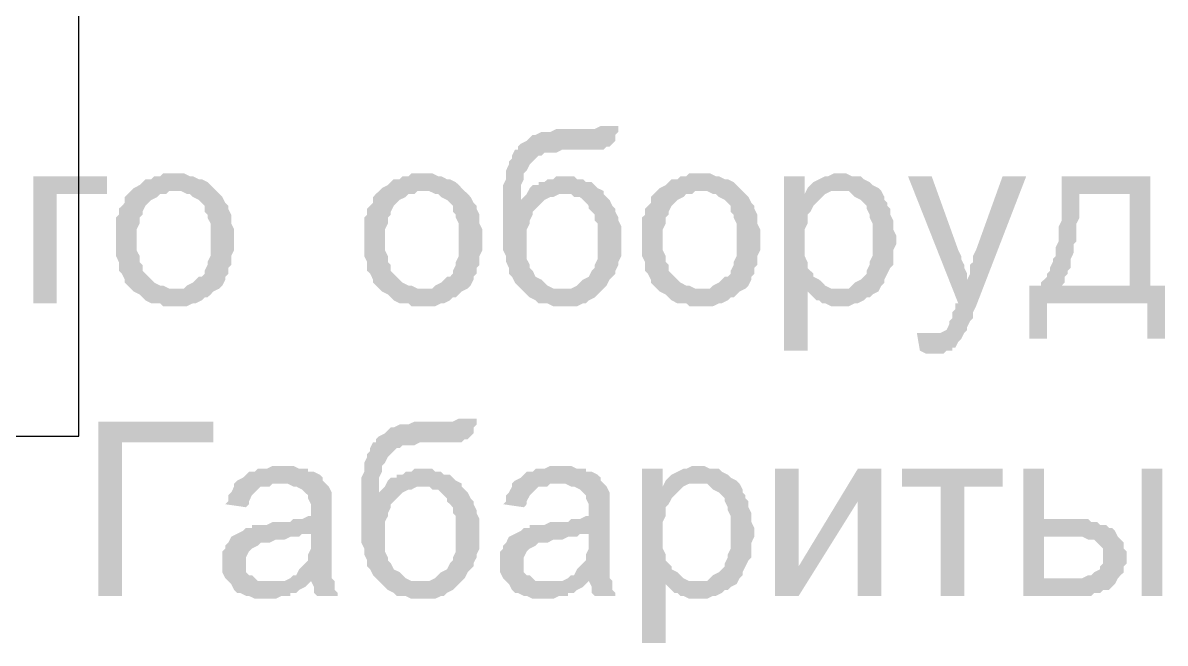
# Model space of a CAD drawing. Header units: millimetres. Extents: x -383313 to -161684, y -117025 to 99224.
# Drawn here: x -340972 to -339336, y -31587 to -30699 of the extents above; entities that cross this region are included whole.
import ezdxf

# ---------------------------------------------------------------- set-up
doc = ezdxf.new("R2010")
doc.units = ezdxf.units.MM
doc.header["$MEASUREMENT"] = 0
doc.layers.add('001__КОНСТРУКТИВ__Стены внутренние', color=7, linetype='Continuous', lineweight=30)
doc.layers.add('PDF_Solid Fills', color=7, linetype='Continuous')

# ---------------------------------------------------------------- blocks, each defined once
blk = doc.blocks.new('A$Cf5759c35')
at = {"layer": 'PDF_Solid Fills'}
for points in [[(18317.5, -12581.5), (18317.5, -12581.5), (18309, -12585.7), (18309, -12585.7), (18309, -12585.7), (18304.8, -12585.7), (18296.3, -12585.7), (18287.8, -12585.7), (18275.1, -12585.7), (18266.7, -12585.7), (18258.2, -12585.7), (18254, -12585.7), (18245.5, -12589.9), (18237, -12589.9), (18232.8, -12589.9), (18224.3, -12594.2), (18220.1, -12594.2), (18215.9, -12598.4), (18211.6, -12602.6), (18203.2, -12606.9), (18198.9, -12611.1), (18198.9, -12615.3), (18194.7, -12615.3), (18190.5, -12623.8), (18190.5, -12628), (18186.2, -12632.3), (18186.2, -12636.5), (18182, -12645), (18182, -12649.2), (18182, -12657.7), (18177.8, -12666.1), (18177.8, -12670.4), (18177.8, -12678.8), (18177.8, -12687.3), (18177.8, -12695.8), (18177.8, -12708.5), (18177.8, -12712.7), (18177.8, -12721.2), (18177.8, -12729.6), (18177.8, -12738.1), (18177.8, -12746.6), (18177.8, -12755), (18177.8, -12759.3), (18182, -12767.7), (18182, -12772), (18182, -12776.2), (18186.2, -12784.7), (18186.2, -12788.9), (18186.2, -12793.1), (18190.5, -12797.4), (18194.7, -12805.8), (18198.9, -12810.1), (18203.2, -12814.3), (18207.4, -12818.5), (18211.6, -12822.8), (18215.9, -12827), (18224.3, -12831.2), (18228.6, -12835.5), (18232.8, -12835.5), (18241.3, -12835.5), (18249.7, -12839.7), (18254, -12839.7), (18262.4, -12839.7), (18270.9, -12839.7), (18275.1, -12839.7), (18283.6, -12839.7), (18292.1, -12835.5), (18296.3, -12835.5), (18300.5, -12831.2), (18309, -12827), (18309, -12827), (18313.2, -12822.8), (18317.5, -12818.5), (18321.7, -12814.3), (18262.4, -12814.3), (18262.4, -12814.3), (18254, -12814.3), (18249.7, -12814.3), (18241.3, -12810.1), (18237, -12805.8), (18232.8, -12801.6), (18224.3, -12797.4), (18224.3, -12797.4), (18220.1, -12788.9), (18215.9, -12784.7), (18215.9, -12780.4), (18211.6, -12772), (18211.6, -12763.5), (18211.6, -12759.3), (18211.6, -12750.8), (18211.6, -12742.3), (18211.6, -12733.9), (18211.6, -12729.6), (18215.9, -12721.2), (18215.9, -12716.9), (18220.1, -12708.5), (18220.1, -12704.2), (18224.3, -12700), (18228.6, -12695.8), (18232.8, -12691.5), (18203.2, -12687.3), (18203.2, -12687.3), (18203.2, -12678.8), (18203.2, -12674.6), (18203.2, -12666.1), (18207.4, -12657.7), (18207.4, -12653.4), (18207.4, -12649.2), (18211.6, -12645), (18215.9, -12636.5), (18220.1, -12632.3), (18224.3, -12628), (18228.6, -12623.8), (18232.8, -12623.8), (18237, -12619.6), (18241.3, -12619.6), (18249.7, -12619.6), (18254, -12619.6), (18262.4, -12615.3), (18270.9, -12615.3), (18279.4, -12615.3), (18287.8, -12615.3), (18296.3, -12615.3), (18304.8, -12615.3), (18309, -12615.3), (18317.5, -12615.3), (18321.7, -12615.3), (18325.9, -12611.1), (18330.2, -12611.1), (18334.4, -12606.9), (18338.6, -12602.6), (18338.6, -12594.2), (18342.9, -12589.9), (18342.9, -12581.5)], [(17610.5, -12653.4), (17504.7, -12653.4), (17504.7, -12835.5), (17538.5, -12835.5), (17538.5, -12678.8), (17610.5, -12678.8)], [(17707.9, -12649.2), (17707.9, -12649.2), (17690.9, -12649.2), (17686.7, -12653.4), (17678.2, -12653.4), (17674, -12657.7), (17665.5, -12657.7), (17661.3, -12661.9), (17657.1, -12666.1), (17648.6, -12670.4), (17648.6, -12670.4), (17644.4, -12674.6), (17707.9, -12674.6), (17707.9, -12674.6), (17716.3, -12674.6), (17724.8, -12678.8), (17729, -12678.8), (17733.3, -12683.1), (17741.7, -12687.3), (17746, -12691.5), (17750.2, -12695.8), (17750.2, -12704.2), (17754.4, -12708.5), (17754.4, -12712.7), (17758.7, -12721.2), (17758.7, -12729.6), (17758.7, -12733.9), (17758.7, -12742.3), (17758.7, -12746.6), (17758.7, -12755), (17758.7, -12763.5), (17758.7, -12767.7), (17754.4, -12776.2), (17754.4, -12780.4), (17750.2, -12788.9), (17750.2, -12793.1), (17746, -12797.4), (17741.7, -12797.4), (17737.5, -12801.6), (17733.3, -12805.8), (17724.8, -12810.1), (17720.6, -12814.3), (17712.1, -12814.3), (17707.9, -12814.3), (17644.4, -12814.3), (17648.6, -12818.5), (17657.1, -12822.8), (17661.3, -12827), (17665.5, -12831.2), (17674, -12835.5), (17678.2, -12835.5), (17686.7, -12835.5), (17690.9, -12839.7), (17699.4, -12839.7), (17707.9, -12839.7), (17712.1, -12839.7), (17716.3, -12839.7), (17724.8, -12839.7), (17733.3, -12835.5), (17737.5, -12835.5), (17746, -12831.2), (17750.2, -12827), (17754.4, -12827), (17758.7, -12822.8), (17762.9, -12818.5), (17771.4, -12814.3), (17775.6, -12810.1), (17779.8, -12801.6), (17779.8, -12797.4), (17779.8, -12797.4), (17784.1, -12793.1), (17784.1, -12784.7), (17788.3, -12780.4), (17788.3, -12772), (17788.3, -12767.7), (17792.5, -12759.3), (17792.5, -12750.8), (17792.5, -12742.3), (17792.5, -12738.1), (17792.5, -12729.6), (17788.3, -12721.2), (17788.3, -12712.7), (17788.3, -12708.5), (17784.1, -12700), (17784.1, -12695.8), (17779.8, -12691.5), (17775.6, -12683.1), (17771.4, -12678.8), (17767.1, -12674.6), (17762.9, -12670.4), (17758.7, -12666.1), (17754.4, -12661.9), (17746, -12657.7), (17741.7, -12657.7), (17733.3, -12653.4), (17729, -12653.4), (17720.6, -12649.2), (17716.3, -12649.2)], [(18063.5, -12649.2), (18063.5, -12649.2), (18046.5, -12649.2), (18042.3, -12653.4), (18033.8, -12653.4), (18029.6, -12657.7), (18021.1, -12657.7), (18016.9, -12661.9), (18012.7, -12666.1), (18004.2, -12670.4), (18004.2, -12670.4), (18000, -12674.6), (18063.5, -12674.6), (18063.5, -12674.6), (18071.9, -12674.6), (18080.4, -12678.8), (18084.6, -12678.8), (18088.9, -12683.1), (18097.3, -12687.3), (18101.6, -12691.5), (18105.8, -12695.8), (18105.8, -12704.2), (18110, -12708.5), (18110, -12712.7), (18114.3, -12721.2), (18114.3, -12729.6), (18114.3, -12733.9), (18114.3, -12742.3), (18114.3, -12746.6), (18114.3, -12755), (18114.3, -12763.5), (18114.3, -12767.7), (18110, -12776.2), (18110, -12780.4), (18105.8, -12788.9), (18105.8, -12793.1), (18101.6, -12797.4), (18097.3, -12797.4), (18093.1, -12801.6), (18088.9, -12805.8), (18080.4, -12810.1), (18076.2, -12814.3), (18067.7, -12814.3), (18063.5, -12814.3), (18000, -12814.3), (18004.2, -12818.5), (18012.7, -12822.8), (18016.9, -12827), (18021.1, -12831.2), (18029.6, -12835.5), (18033.8, -12835.5), (18042.3, -12835.5), (18046.5, -12839.7), (18055, -12839.7), (18063.5, -12839.7), (18067.7, -12839.7), (18071.9, -12839.7), (18080.4, -12839.7), (18088.9, -12835.5), (18093.1, -12835.5), (18101.6, -12831.2), (18105.8, -12827), (18110, -12827), (18114.3, -12822.8), (18118.5, -12818.5), (18127, -12814.3), (18131.2, -12810.1), (18135.4, -12801.6), (18135.4, -12797.4), (18135.4, -12797.4), (18139.7, -12793.1), (18139.7, -12784.7), (18143.9, -12780.4), (18143.9, -12772), (18143.9, -12767.7), (18148.1, -12759.3), (18148.1, -12750.8), (18148.1, -12742.3), (18148.1, -12738.1), (18148.1, -12729.6), (18143.9, -12721.2), (18143.9, -12712.7), (18143.9, -12708.5), (18139.7, -12700), (18139.7, -12695.8), (18135.4, -12691.5), (18131.2, -12683.1), (18127, -12678.8), (18122.7, -12674.6), (18118.5, -12670.4), (18114.3, -12666.1), (18110, -12661.9), (18101.6, -12657.7), (18097.3, -12657.7), (18088.9, -12653.4), (18084.6, -12653.4), (18076.2, -12649.2), (18071.9, -12649.2)], [(18266.7, -12653.4), (18254, -12653.4), (18249.7, -12657.7), (18241.3, -12657.7), (18237, -12661.9), (18228.6, -12661.9), (18228.6, -12666.1), (18220.1, -12666.1), (18215.9, -12670.4), (18211.6, -12678.8), (18207.4, -12683.1), (18203.2, -12687.3), (18232.8, -12691.5), (18237, -12687.3), (18245.5, -12683.1), (18249.7, -12683.1), (18258.2, -12678.8), (18262.4, -12678.8), (18321.7, -12678.8), (18321.7, -12674.6), (18313.2, -12670.4), (18309, -12666.1), (18304.8, -12661.9), (18296.3, -12661.9), (18292.1, -12657.7), (18283.6, -12657.7), (18279.4, -12653.4), (18270.9, -12653.4)], [(18461.4, -12649.2), (18461.4, -12649.2), (18444.5, -12649.2), (18440.2, -12653.4), (18431.8, -12653.4), (18427.5, -12657.7), (18419.1, -12657.7), (18414.8, -12661.9), (18410.6, -12666.1), (18402.1, -12670.4), (18402.1, -12670.4), (18397.9, -12674.6), (18461.4, -12674.6), (18461.4, -12674.6), (18469.9, -12674.6), (18478.3, -12678.8), (18482.6, -12678.8), (18486.8, -12683.1), (18495.3, -12687.3), (18499.5, -12691.5), (18503.7, -12695.8), (18503.7, -12704.2), (18508, -12708.5), (18508, -12712.7), (18512.2, -12721.2), (18512.2, -12729.6), (18512.2, -12733.9), (18512.2, -12742.3), (18512.2, -12746.6), (18512.2, -12755), (18512.2, -12763.5), (18512.2, -12767.7), (18508, -12776.2), (18508, -12780.4), (18503.7, -12788.9), (18503.7, -12793.1), (18499.5, -12797.4), (18495.3, -12797.4), (18491, -12801.6), (18486.8, -12805.8), (18478.3, -12810.1), (18474.1, -12814.3), (18465.6, -12814.3), (18461.4, -12814.3), (18397.9, -12814.3), (18402.1, -12818.5), (18410.6, -12822.8), (18414.8, -12827), (18419.1, -12831.2), (18427.5, -12835.5), (18431.8, -12835.5), (18440.2, -12835.5), (18444.5, -12839.7), (18452.9, -12839.7), (18461.4, -12839.7), (18465.6, -12839.7), (18469.9, -12839.7), (18478.3, -12839.7), (18486.8, -12835.5), (18491, -12835.5), (18499.5, -12831.2), (18503.7, -12827), (18508, -12827), (18512.2, -12822.8), (18516.4, -12818.5), (18524.9, -12814.3), (18529.1, -12810.1), (18533.4, -12801.6), (18533.4, -12797.4), (18533.4, -12797.4), (18537.6, -12793.1), (18537.6, -12784.7), (18541.8, -12780.4), (18541.8, -12772), (18541.8, -12767.7), (18546.1, -12759.3), (18546.1, -12750.8), (18546.1, -12742.3), (18546.1, -12738.1), (18546.1, -12729.6), (18541.8, -12721.2), (18541.8, -12712.7), (18541.8, -12708.5), (18537.6, -12700), (18537.6, -12695.8), (18533.4, -12691.5), (18529.1, -12683.1), (18524.9, -12678.8), (18520.7, -12674.6), (18516.4, -12670.4), (18512.2, -12666.1), (18508, -12661.9), (18499.5, -12657.7), (18495.3, -12657.7), (18486.8, -12653.4), (18482.6, -12653.4), (18474.1, -12649.2), (18469.9, -12649.2)], [(18609.6, -12653.4), (18579.9, -12653.4), (18579.9, -12903.2), (18613.8, -12903.2), (18613.8, -12818.5), (18656.1, -12814.3), (18651.9, -12814.3), (18647.7, -12814.3), (18639.2, -12810.1), (18635, -12805.8), (18630.7, -12801.6), (18622.3, -12797.4), (18622.3, -12793.1), (18618, -12788.9), (18613.8, -12784.7), (18613.8, -12776.2), (18609.6, -12767.7), (18609.6, -12763.5), (18609.6, -12755), (18609.6, -12746.6), (18609.6, -12742.3), (18609.6, -12733.9), (18609.6, -12729.6), (18613.8, -12721.2), (18613.8, -12712.7), (18613.8, -12708.5), (18618, -12704.2), (18622.3, -12695.8), (18626.5, -12691.5), (18630.7, -12687.3), (18635, -12683.1), (18639.2, -12678.8), (18609.6, -12678.8)], [(18660.4, -12649.2), (18660.4, -12649.2), (18651.9, -12649.2), (18643.4, -12653.4), (18639.2, -12653.4), (18630.7, -12657.7), (18630.7, -12657.7), (18622.3, -12661.9), (18618, -12666.1), (18613.8, -12670.4), (18660.4, -12674.6), (18664.6, -12674.6), (18673.1, -12674.6), (18677.3, -12678.8), (18681.5, -12683.1), (18690, -12687.3), (18694.2, -12691.5), (18698.5, -12695.8), (18698.5, -12700), (18702.7, -12708.5), (18702.7, -12712.7), (18706.9, -12721.2), (18706.9, -12725.4), (18706.9, -12733.9), (18706.9, -12742.3), (18706.9, -12746.6), (18706.9, -12755), (18706.9, -12763.5), (18706.9, -12767.7), (18702.7, -12776.2), (18702.7, -12780.4), (18698.5, -12788.9), (18698.5, -12793.1), (18694.2, -12797.4), (18690, -12801.6), (18681.5, -12805.8), (18677.3, -12810.1), (18673.1, -12814.3), (18664.6, -12814.3), (18656.1, -12814.3), (18613.8, -12818.5), (18613.8, -12818.5), (18622.3, -12827), (18626.5, -12831.2), (18630.7, -12831.2), (18635, -12835.5), (18639.2, -12835.5), (18647.7, -12839.7), (18651.9, -12839.7), (18660.4, -12839.7), (18660.4, -12839.7), (18668.8, -12839.7), (18673.1, -12839.7), (18681.5, -12835.5), (18685.8, -12835.5), (18694.2, -12831.2), (18698.5, -12827), (18702.7, -12827), (18706.9, -12822.8), (18715.4, -12818.5), (18719.6, -12810.1), (18723.9, -12805.8), (18723.9, -12801.6), (18728.1, -12793.1), (18728.1, -12793.1), (18732.3, -12784.7), (18736.6, -12780.4), (18736.6, -12772), (18736.6, -12763.5), (18736.6, -12759.3), (18740.8, -12750.8), (18740.8, -12742.3), (18740.8, -12742.3), (18740.8, -12738.1), (18736.6, -12729.6), (18736.6, -12721.2), (18736.6, -12716.9), (18732.3, -12708.5), (18732.3, -12700), (18728.1, -12695.8), (18728.1, -12691.5), (18723.9, -12687.3), (18723.9, -12683.1), (18719.6, -12674.6), (18715.4, -12670.4), (18706.9, -12666.1), (18702.7, -12661.9), (18702.7, -12661.9), (18694.2, -12657.7), (18690, -12653.4), (18681.5, -12653.4), (18677.3, -12653.4), (18668.8, -12649.2)], [(18791.6, -12653.4), (18757.7, -12653.4), (18829.7, -12835.5), (18842.4, -12801.6), (18842.4, -12797.4), (18842.4, -12793.1), (18838.2, -12784.7), (18838.2, -12780.4), (18833.9, -12772), (18833.9, -12767.7), (18829.7, -12759.3)], [(18927.1, -12653.4), (18893.2, -12653.4), (18855.1, -12759.3), (18855.1, -12759.3), (18850.9, -12767.7), (18850.9, -12776.2), (18846.6, -12780.4), (18846.6, -12788.9), (18846.6, -12793.1), (18842.4, -12801.6), (18829.7, -12835.5), (18825.5, -12835.5), (18825.5, -12843.9), (18821.2, -12848.2), (18821.2, -12856.6), (18817, -12860.9), (18817, -12865.1), (18817, -12865.1), (18812.8, -12873.6), (18804.3, -12877.8), (18804.3, -12877.8), (18795.8, -12877.8), (18787.4, -12877.8), (18838.2, -12877.8), (18838.2, -12877.8), (18842.4, -12873.6), (18842.4, -12869.3), (18846.6, -12860.9), (18850.9, -12856.6), (18850.9, -12848.2), (18855.1, -12839.7)], [(19104.9, -12653.4), (18977.9, -12653.4), (18977.9, -12678.8), (19075.2, -12678.8), (19075.2, -12810.1), (18977.9, -12810.1), (18948.2, -12810.1), (18931.3, -12810.1), (18931.3, -12886.3), (18956.7, -12886.3), (18956.7, -12835.5), (19100.6, -12835.5), (19126, -12810.1), (19104.9, -12810.1)], [(17644.4, -12674.6), (17640.1, -12678.8), (17635.9, -12683.1), (17635.9, -12691.5), (17631.7, -12695.8), (17627.4, -12700), (17627.4, -12708.5), (17623.2, -12712.7), (17623.2, -12721.2), (17623.2, -12729.6), (17623.2, -12738.1), (17623.2, -12746.6), (17623.2, -12746.6), (17623.2, -12755), (17623.2, -12763.5), (17623.2, -12767.7), (17627.4, -12776.2), (17627.4, -12784.7), (17627.4, -12788.9), (17631.7, -12793.1), (17635.9, -12801.6), (17635.9, -12805.8), (17640.1, -12810.1), (17644.4, -12814.3), (17707.9, -12814.3), (17703.6, -12814.3), (17699.4, -12814.3), (17690.9, -12810.1), (17686.7, -12810.1), (17678.2, -12805.8), (17674, -12801.6), (17669.8, -12797.4), (17669.8, -12797.4), (17665.5, -12793.1), (17661.3, -12788.9), (17661.3, -12780.4), (17657.1, -12776.2), (17657.1, -12767.7), (17652.8, -12759.3), (17652.8, -12755), (17652.8, -12746.6), (17652.8, -12742.3), (17652.8, -12733.9), (17652.8, -12729.6), (17657.1, -12721.2), (17657.1, -12712.7), (17661.3, -12708.5), (17661.3, -12704.2), (17665.5, -12695.8), (17669.8, -12691.5), (17669.8, -12691.5), (17674, -12687.3), (17682.5, -12683.1), (17686.7, -12678.8), (17695.2, -12678.8), (17699.4, -12674.6), (17707.9, -12674.6)], [(18000, -12674.6), (17995.7, -12678.8), (17991.5, -12683.1), (17991.5, -12691.5), (17987.3, -12695.8), (17983, -12700), (17983, -12708.5), (17978.8, -12712.7), (17978.8, -12721.2), (17978.8, -12729.6), (17978.8, -12738.1), (17978.8, -12746.6), (17978.8, -12746.6), (17978.8, -12755), (17978.8, -12763.5), (17978.8, -12767.7), (17983, -12776.2), (17983, -12784.7), (17983, -12788.9), (17987.3, -12793.1), (17991.5, -12801.6), (17991.5, -12805.8), (17995.7, -12810.1), (18000, -12814.3), (18063.5, -12814.3), (18059.2, -12814.3), (18055, -12814.3), (18046.5, -12810.1), (18042.3, -12810.1), (18033.8, -12805.8), (18029.6, -12801.6), (18025.4, -12797.4), (18025.4, -12797.4), (18021.1, -12793.1), (18016.9, -12788.9), (18016.9, -12780.4), (18012.7, -12776.2), (18012.7, -12767.7), (18008.4, -12759.3), (18008.4, -12755), (18008.4, -12746.6), (18008.4, -12742.3), (18008.4, -12733.9), (18008.4, -12729.6), (18012.7, -12721.2), (18012.7, -12712.7), (18016.9, -12708.5), (18016.9, -12704.2), (18021.1, -12695.8), (18025.4, -12691.5), (18025.4, -12691.5), (18029.6, -12687.3), (18038.1, -12683.1), (18042.3, -12678.8), (18050.8, -12678.8), (18055, -12674.6), (18063.5, -12674.6)], [(18321.7, -12678.8), (18262.4, -12678.8), (18275.1, -12678.8), (18279.4, -12683.1), (18287.8, -12683.1), (18292.1, -12687.3), (18296.3, -12691.5), (18300.5, -12695.8), (18300.5, -12700), (18304.8, -12704.2), (18309, -12708.5), (18309, -12716.9), (18313.2, -12721.2), (18313.2, -12729.6), (18313.2, -12738.1), (18313.2, -12742.3), (18313.2, -12750.8), (18313.2, -12759.3), (18313.2, -12767.7), (18313.2, -12772), (18309, -12780.4), (18309, -12784.7), (18304.8, -12788.9), (18300.5, -12797.4), (18300.5, -12797.4), (18292.1, -12801.6), (18287.8, -12805.8), (18283.6, -12810.1), (18275.1, -12814.3), (18270.9, -12814.3), (18262.4, -12814.3), (18321.7, -12814.3), (18325.9, -12810.1), (18330.2, -12801.6), (18334.4, -12797.4), (18338.6, -12793.1), (18338.6, -12788.9), (18342.9, -12780.4), (18342.9, -12776.2), (18347.1, -12767.7), (18347.1, -12759.3), (18347.1, -12755), (18347.1, -12746.6), (18347.1, -12742.3), (18347.1, -12733.9), (18347.1, -12725.4), (18342.9, -12716.9), (18342.9, -12712.7), (18338.6, -12704.2), (18338.6, -12700), (18334.4, -12695.8), (18330.2, -12687.3), (18325.9, -12683.1)], [(18397.9, -12674.6), (18393.7, -12678.8), (18389.4, -12683.1), (18389.4, -12691.5), (18385.2, -12695.8), (18381, -12700), (18381, -12708.5), (18376.7, -12712.7), (18376.7, -12721.2), (18376.7, -12729.6), (18376.7, -12738.1), (18376.7, -12746.6), (18376.7, -12746.6), (18376.7, -12755), (18376.7, -12763.5), (18376.7, -12767.7), (18381, -12776.2), (18381, -12784.7), (18381, -12788.9), (18385.2, -12793.1), (18389.4, -12801.6), (18389.4, -12805.8), (18393.7, -12810.1), (18397.9, -12814.3), (18461.4, -12814.3), (18457.2, -12814.3), (18452.9, -12814.3), (18444.5, -12810.1), (18440.2, -12810.1), (18431.8, -12805.8), (18427.5, -12801.6), (18423.3, -12797.4), (18423.3, -12797.4), (18419.1, -12793.1), (18414.8, -12788.9), (18414.8, -12780.4), (18410.6, -12776.2), (18410.6, -12767.7), (18406.4, -12759.3), (18406.4, -12755), (18406.4, -12746.6), (18406.4, -12742.3), (18406.4, -12733.9), (18406.4, -12729.6), (18410.6, -12721.2), (18410.6, -12712.7), (18414.8, -12708.5), (18414.8, -12704.2), (18419.1, -12695.8), (18423.3, -12691.5), (18423.3, -12691.5), (18427.5, -12687.3), (18436, -12683.1), (18440.2, -12678.8), (18448.7, -12678.8), (18452.9, -12674.6), (18461.4, -12674.6)], [(18613.8, -12670.4), (18609.6, -12678.8), (18639.2, -12678.8), (18647.7, -12674.6), (18651.9, -12674.6), (18660.4, -12674.6)], [(18977.9, -12678.8), (18977.9, -12716.9), (18973.6, -12725.4), (18973.6, -12746.6), (18969.4, -12755), (18969.4, -12759.3), (18969.4, -12767.7), (18965.2, -12772), (18965.2, -12776.2), (18960.9, -12784.7), (18960.9, -12788.9), (18956.7, -12793.1), (18956.7, -12797.4), (18952.5, -12801.6), (18948.2, -12805.8), (18948.2, -12810.1), (18977.9, -12810.1), (18977.9, -12810.1), (18982.1, -12805.8), (18982.1, -12797.4), (18986.3, -12793.1), (18986.3, -12788.9), (18990.6, -12784.7), (18990.6, -12776.2), (18990.6, -12772), (18994.8, -12763.5), (18994.8, -12759.3), (18994.8, -12750.8), (18999, -12746.6), (18999, -12738.1), (18999, -12729.6), (18999, -12721.2), (19003.3, -12712.7), (19003.3, -12704.2), (19003.3, -12695.8), (19003.3, -12687.3), (19003.3, -12678.8), (19075.2, -12678.8)], [(18770.4, -12877.8), (18774.7, -12903.2), (18783.1, -12907.4), (18808.5, -12907.4), (18812.8, -12903.2), (18821.2, -12903.2), (18821.2, -12899), (18825.5, -12899), (18829.7, -12890.5), (18833.9, -12886.3), (18838.2, -12877.8), (18787.4, -12877.8), (18787.4, -12877.8), (18778.9, -12877.8)], [(17762.9, -13004.8), (17597.8, -13004.8), (17597.8, -13254.6), (17631.7, -13254.6), (17631.7, -13034.4), (17762.9, -13034.4)], [(18114.3, -13000.6), (18114.3, -13000.6), (18105.8, -13004.8), (18105.8, -13004.8), (18105.8, -13004.8), (18101.6, -13004.8), (18093.1, -13004.8), (18084.6, -13004.8), (18071.9, -13004.8), (18063.5, -13004.8), (18055, -13004.8), (18050.8, -13004.8), (18042.3, -13009), (18033.8, -13009), (18029.6, -13009), (18021.1, -13013.3), (18016.9, -13013.3), (18012.7, -13017.5), (18008.4, -13021.7), (18000, -13026), (17995.7, -13030.2), (17995.7, -13034.4), (17991.5, -13034.4), (17987.3, -13042.9), (17987.3, -13047.1), (17983, -13051.4), (17983, -13055.6), (17978.8, -13064.1), (17978.8, -13068.3), (17978.8, -13076.8), (17974.6, -13085.2), (17974.6, -13089.5), (17974.6, -13097.9), (17974.6, -13106.4), (17974.6, -13114.9), (17974.6, -13127.6), (17974.6, -13131.8), (17974.6, -13140.3), (17974.6, -13148.7), (17974.6, -13157.2), (17974.6, -13165.7), (17974.6, -13174.1), (17974.6, -13178.4), (17978.8, -13186.8), (17978.8, -13191.1), (17978.8, -13195.3), (17983, -13203.8), (17983, -13208), (17983, -13212.2), (17987.3, -13216.5), (17991.5, -13224.9), (17995.7, -13229.2), (18000, -13233.4), (18004.2, -13237.6), (18008.4, -13241.9), (18012.7, -13246.1), (18021.1, -13250.3), (18025.4, -13254.6), (18029.6, -13254.6), (18038.1, -13254.6), (18046.5, -13258.8), (18050.8, -13258.8), (18059.2, -13258.8), (18067.7, -13258.8), (18071.9, -13258.8), (18080.4, -13258.8), (18088.9, -13254.6), (18093.1, -13254.6), (18097.3, -13250.3), (18105.8, -13246.1), (18105.8, -13246.1), (18110, -13241.9), (18114.3, -13237.6), (18118.5, -13233.4), (18059.2, -13233.4), (18059.2, -13233.4), (18050.8, -13233.4), (18046.5, -13233.4), (18038.1, -13229.2), (18033.8, -13224.9), (18029.6, -13220.7), (18021.1, -13216.5), (18021.1, -13216.5), (18016.9, -13208), (18012.7, -13203.8), (18012.7, -13199.5), (18008.4, -13191.1), (18008.4, -13182.6), (18008.4, -13178.4), (18008.4, -13169.9), (18008.4, -13161.4), (18008.4, -13153), (18008.4, -13148.7), (18012.7, -13140.3), (18012.7, -13136), (18016.9, -13127.6), (18016.9, -13123.3), (18021.1, -13119.1), (18025.4, -13114.9), (18029.6, -13110.6), (18000, -13106.4), (18000, -13106.4), (18000, -13097.9), (18000, -13093.7), (18000, -13085.2), (18004.2, -13076.8), (18004.2, -13072.5), (18004.2, -13068.3), (18008.4, -13064.1), (18012.7, -13055.6), (18016.9, -13051.4), (18021.1, -13047.1), (18025.4, -13042.9), (18029.6, -13042.9), (18033.8, -13038.7), (18038.1, -13038.7), (18046.5, -13038.7), (18050.8, -13038.7), (18059.2, -13034.4), (18067.7, -13034.4), (18076.2, -13034.4), (18084.6, -13034.4), (18093.1, -13034.4), (18101.6, -13034.4), (18105.8, -13034.4), (18114.3, -13034.4), (18118.5, -13034.4), (18122.7, -13030.2), (18127, -13030.2), (18131.2, -13026), (18135.4, -13021.7), (18135.4, -13013.3), (18139.7, -13009), (18139.7, -13000.6)], [(17864.5, -13068.3), (17864.5, -13068.3), (17847.6, -13068.3), (17839.1, -13072.5), (17834.9, -13072.5), (17826.4, -13072.5), (17822.2, -13076.8), (17813.7, -13076.8), (17809.5, -13081), (17805.2, -13085.2), (17796.8, -13089.5), (17792.5, -13093.7), (17856, -13093.7), (17860.3, -13093.7), (17868.7, -13093.7), (17877.2, -13097.9), (17881.4, -13097.9), (17889.9, -13102.2), (17894.1, -13106.4), (17894.1, -13106.4), (17898.4, -13110.6), (17898.4, -13114.9), (17902.6, -13123.3), (17902.6, -13131.8), (17902.6, -13131.8), (17902.6, -13140.3), (17898.4, -13140.3), (17889.9, -13144.5), (17885.7, -13144.5), (17877.2, -13144.5), (17873, -13148.7), (17864.5, -13148.7), (17856, -13148.7), (17847.6, -13148.7), (17839.1, -13153), (17830.6, -13153), (17826.4, -13153), (17817.9, -13153), (17817.9, -13157.2), (17809.5, -13157.2), (17805.2, -13161.4), (17902.6, -13165.7), (17902.6, -13174.1), (17902.6, -13178.4), (17902.6, -13186.8), (17898.4, -13195.3), (17898.4, -13199.5), (17898.4, -13203.8), (17894.1, -13208), (17889.9, -13212.2), (17885.7, -13216.5), (17881.4, -13224.9), (17877.2, -13224.9), (17873, -13229.2), (17864.5, -13233.4), (17902.6, -13233.4), (17902.6, -13233.4), (17906.8, -13241.9), (17906.8, -13250.3), (17911.1, -13254.6), (17940.7, -13254.6), (17940.7, -13250.3), (17936.5, -13246.1), (17936.5, -13237.6), (17936.5, -13233.4), (17932.2, -13229.2), (17932.2, -13224.9), (17932.2, -13220.7), (17932.2, -13216.5), (17932.2, -13208), (17932.2, -13199.5), (17932.2, -13191.1), (17932.2, -13178.4), (17932.2, -13136), (17932.2, -13136), (17932.2, -13127.6), (17932.2, -13119.1), (17932.2, -13114.9), (17932.2, -13110.6), (17932.2, -13106.4), (17928, -13097.9), (17923.8, -13093.7), (17919.5, -13089.5), (17919.5, -13085.2), (17915.3, -13081), (17906.8, -13076.8), (17898.4, -13076.8), (17898.4, -13072.5), (17889.9, -13072.5), (17885.7, -13072.5), (17877.2, -13068.3), (17868.7, -13068.3)], [(18063.5, -13072.5), (18050.8, -13072.5), (18046.5, -13076.8), (18038.1, -13076.8), (18033.8, -13081), (18025.4, -13081), (18025.4, -13085.2), (18016.9, -13085.2), (18012.7, -13089.5), (18008.4, -13097.9), (18004.2, -13102.2), (18000, -13106.4), (18029.6, -13110.6), (18033.8, -13106.4), (18042.3, -13102.2), (18046.5, -13102.2), (18055, -13097.9), (18059.2, -13097.9), (18118.5, -13097.9), (18118.5, -13093.7), (18110, -13089.5), (18105.8, -13085.2), (18101.6, -13081), (18093.1, -13081), (18088.9, -13076.8), (18080.4, -13076.8), (18076.2, -13072.5), (18067.7, -13072.5)], [(18262.4, -13068.3), (18262.4, -13068.3), (18245.5, -13068.3), (18237, -13072.5), (18232.8, -13072.5), (18224.3, -13072.5), (18220.1, -13076.8), (18211.6, -13076.8), (18207.4, -13081), (18203.2, -13085.2), (18194.7, -13089.5), (18190.5, -13093.7), (18254, -13093.7), (18258.2, -13093.7), (18266.7, -13093.7), (18275.1, -13097.9), (18279.4, -13097.9), (18287.8, -13102.2), (18292.1, -13106.4), (18292.1, -13106.4), (18296.3, -13110.6), (18296.3, -13114.9), (18300.5, -13123.3), (18300.5, -13131.8), (18300.5, -13131.8), (18300.5, -13140.3), (18296.3, -13140.3), (18287.8, -13144.5), (18283.6, -13144.5), (18275.1, -13144.5), (18270.9, -13148.7), (18262.4, -13148.7), (18254, -13148.7), (18245.5, -13148.7), (18237, -13153), (18228.6, -13153), (18224.3, -13153), (18215.9, -13153), (18215.9, -13157.2), (18207.4, -13157.2), (18203.2, -13161.4), (18300.5, -13165.7), (18300.5, -13174.1), (18300.5, -13178.4), (18300.5, -13186.8), (18296.3, -13195.3), (18296.3, -13199.5), (18296.3, -13203.8), (18292.1, -13208), (18287.8, -13212.2), (18283.6, -13216.5), (18279.4, -13224.9), (18275.1, -13224.9), (18270.9, -13229.2), (18262.4, -13233.4), (18300.5, -13233.4), (18300.5, -13233.4), (18304.8, -13241.9), (18304.8, -13250.3), (18309, -13254.6), (18338.6, -13254.6), (18338.6, -13250.3), (18334.4, -13246.1), (18334.4, -13237.6), (18334.4, -13233.4), (18330.2, -13229.2), (18330.2, -13224.9), (18330.2, -13220.7), (18330.2, -13216.5), (18330.2, -13208), (18330.2, -13199.5), (18330.2, -13191.1), (18330.2, -13178.4), (18330.2, -13136), (18330.2, -13136), (18330.2, -13127.6), (18330.2, -13119.1), (18330.2, -13114.9), (18330.2, -13110.6), (18330.2, -13106.4), (18325.9, -13097.9), (18321.7, -13093.7), (18317.5, -13089.5), (18317.5, -13085.2), (18313.2, -13081), (18304.8, -13076.8), (18296.3, -13076.8), (18296.3, -13072.5), (18287.8, -13072.5), (18283.6, -13072.5), (18275.1, -13068.3), (18266.7, -13068.3)], [(18406.4, -13072.5), (18376.7, -13072.5), (18376.7, -13322.3), (18410.6, -13322.3), (18410.6, -13237.6), (18452.9, -13233.4), (18448.7, -13233.4), (18444.5, -13233.4), (18436, -13229.2), (18431.8, -13224.9), (18427.5, -13220.7), (18419.1, -13216.5), (18419.1, -13212.2), (18414.8, -13208), (18410.6, -13203.8), (18410.6, -13195.3), (18406.4, -13186.8), (18406.4, -13182.6), (18406.4, -13174.1), (18406.4, -13165.7), (18406.4, -13161.4), (18406.4, -13153), (18406.4, -13148.7), (18410.6, -13140.3), (18410.6, -13131.8), (18410.6, -13127.6), (18414.8, -13123.3), (18419.1, -13114.9), (18423.3, -13110.6), (18427.5, -13106.4), (18431.8, -13102.2), (18436, -13097.9), (18406.4, -13097.9)], [(18457.2, -13068.3), (18457.2, -13068.3), (18448.7, -13068.3), (18440.2, -13072.5), (18436, -13072.5), (18427.5, -13076.8), (18427.5, -13076.8), (18419.1, -13081), (18414.8, -13085.2), (18410.6, -13089.5), (18457.2, -13093.7), (18461.4, -13093.7), (18469.9, -13093.7), (18474.1, -13097.9), (18478.3, -13102.2), (18486.8, -13106.4), (18491, -13110.6), (18495.3, -13114.9), (18495.3, -13119.1), (18499.5, -13127.6), (18499.5, -13131.8), (18503.7, -13140.3), (18503.7, -13144.5), (18503.7, -13153), (18503.7, -13161.4), (18503.7, -13165.7), (18503.7, -13174.1), (18503.7, -13182.6), (18503.7, -13186.8), (18499.5, -13195.3), (18499.5, -13199.5), (18495.3, -13208), (18495.3, -13212.2), (18491, -13216.5), (18486.8, -13220.7), (18478.3, -13224.9), (18474.1, -13229.2), (18469.9, -13233.4), (18461.4, -13233.4), (18452.9, -13233.4), (18410.6, -13237.6), (18410.6, -13237.6), (18419.1, -13246.1), (18423.3, -13250.3), (18427.5, -13250.3), (18431.8, -13254.6), (18436, -13254.6), (18444.5, -13258.8), (18448.7, -13258.8), (18457.2, -13258.8), (18457.2, -13258.8), (18465.6, -13258.8), (18469.9, -13258.8), (18478.3, -13254.6), (18482.6, -13254.6), (18491, -13250.3), (18495.3, -13246.1), (18499.5, -13246.1), (18503.7, -13241.9), (18512.2, -13237.6), (18516.4, -13229.2), (18520.7, -13224.9), (18520.7, -13220.7), (18524.9, -13212.2), (18524.9, -13212.2), (18529.1, -13203.8), (18533.4, -13199.5), (18533.4, -13191.1), (18533.4, -13182.6), (18533.4, -13178.4), (18537.6, -13169.9), (18537.6, -13161.4), (18537.6, -13161.4), (18537.6, -13157.2), (18533.4, -13148.7), (18533.4, -13140.3), (18533.4, -13136), (18529.1, -13127.6), (18529.1, -13119.1), (18524.9, -13114.9), (18524.9, -13110.6), (18520.7, -13106.4), (18520.7, -13102.2), (18516.4, -13093.7), (18512.2, -13089.5), (18503.7, -13085.2), (18499.5, -13081), (18499.5, -13081), (18491, -13076.8), (18486.8, -13072.5), (18478.3, -13072.5), (18474.1, -13072.5), (18465.6, -13068.3)], [(18719.6, -13072.5), (18685.8, -13072.5), (18601.1, -13212.2), (18567.2, -13254.6), (18601.1, -13254.6), (18685.8, -13119.1)], [(18893.2, -13072.5), (18749.3, -13072.5), (18749.3, -13097.9), (18804.3, -13097.9), (18804.3, -13254.6), (18838.2, -13254.6), (18838.2, -13097.9), (18893.2, -13097.9)], [(18952.5, -13072.5), (18922.8, -13072.5), (18922.8, -13254.6), (19020.2, -13254.6), (19024.4, -13250.3), (19032.9, -13250.3), (19037.1, -13246.1), (19045.6, -13246.1), (19049.8, -13241.9), (19054.1, -13237.6), (19054.1, -13237.6), (19058.3, -13229.2), (18952.5, -13229.2), (18952.5, -13169.9), (18986.3, -13169.9), (19058.3, -13169.9), (19054.1, -13161.4), (19049.8, -13157.2), (19045.6, -13157.2), (19041.4, -13153), (19032.9, -13153), (19028.7, -13148.7), (19020.2, -13148.7), (19016, -13144.5), (19007.5, -13144.5), (18999, -13144.5), (18990.6, -13144.5), (18952.5, -13144.5)], [(18410.6, -13089.5), (18406.4, -13097.9), (18436, -13097.9), (18444.5, -13093.7), (18448.7, -13093.7), (18457.2, -13093.7)], [(17792.5, -13093.7), (17792.5, -13097.9), (17788.3, -13106.4), (17784.1, -13110.6), (17784.1, -13119.1), (17779.8, -13123.3), (17809.5, -13127.6), (17813.7, -13123.3), (17813.7, -13119.1), (17817.9, -13110.6), (17822.2, -13106.4), (17826.4, -13102.2), (17830.6, -13097.9), (17834.9, -13097.9), (17843.3, -13097.9), (17847.6, -13093.7), (17856, -13093.7)], [(18118.5, -13097.9), (18059.2, -13097.9), (18071.9, -13097.9), (18076.2, -13102.2), (18084.6, -13102.2), (18088.9, -13106.4), (18093.1, -13110.6), (18097.3, -13114.9), (18097.3, -13119.1), (18101.6, -13123.3), (18105.8, -13127.6), (18105.8, -13136), (18110, -13140.3), (18110, -13148.7), (18110, -13157.2), (18110, -13161.4), (18110, -13169.9), (18110, -13178.4), (18110, -13186.8), (18110, -13191.1), (18105.8, -13199.5), (18105.8, -13203.8), (18101.6, -13208), (18097.3, -13216.5), (18097.3, -13216.5), (18088.9, -13220.7), (18084.6, -13224.9), (18080.4, -13229.2), (18071.9, -13233.4), (18067.7, -13233.4), (18059.2, -13233.4), (18118.5, -13233.4), (18122.7, -13229.2), (18127, -13220.7), (18131.2, -13216.5), (18135.4, -13212.2), (18135.4, -13208), (18139.7, -13199.5), (18139.7, -13195.3), (18143.9, -13186.8), (18143.9, -13178.4), (18143.9, -13174.1), (18143.9, -13165.7), (18143.9, -13161.4), (18143.9, -13153), (18143.9, -13144.5), (18139.7, -13136), (18139.7, -13131.8), (18135.4, -13123.3), (18135.4, -13119.1), (18131.2, -13114.9), (18127, -13106.4), (18122.7, -13102.2)], [(18190.5, -13093.7), (18190.5, -13097.9), (18186.2, -13106.4), (18182, -13110.6), (18182, -13119.1), (18177.8, -13123.3), (18207.4, -13127.6), (18211.6, -13123.3), (18211.6, -13119.1), (18215.9, -13110.6), (18220.1, -13106.4), (18224.3, -13102.2), (18228.6, -13097.9), (18232.8, -13097.9), (18241.3, -13097.9), (18245.5, -13093.7), (18254, -13093.7)], [(17805.2, -13161.4), (17796.8, -13165.7), (17796.8, -13165.7), (17788.3, -13169.9), (17784.1, -13178.4), (17779.8, -13182.6), (17779.8, -13186.8), (17775.6, -13191.1), (17775.6, -13199.5), (17775.6, -13208), (17775.6, -13208), (17775.6, -13216.5), (17775.6, -13220.7), (17779.8, -13229.2), (17784.1, -13233.4), (17788.3, -13237.6), (17792.5, -13246.1), (17792.5, -13246.1), (17796.8, -13250.3), (17801, -13250.3), (17809.5, -13254.6), (17813.7, -13254.6), (17822.2, -13258.8), (17830.6, -13258.8), (17839.1, -13258.8), (17843.3, -13258.8), (17851.8, -13258.8), (17860.3, -13254.6), (17864.5, -13254.6), (17873, -13254.6), (17873, -13250.3), (17881.4, -13250.3), (17885.7, -13246.1), (17894.1, -13241.9), (17898.4, -13237.6), (17843.3, -13233.4), (17843.3, -13233.4), (17834.9, -13233.4), (17826.4, -13233.4), (17822.2, -13229.2), (17817.9, -13224.9), (17813.7, -13224.9), (17809.5, -13220.7), (17809.5, -13212.2), (17809.5, -13208), (17809.5, -13203.8), (17809.5, -13199.5), (17813.7, -13191.1), (17813.7, -13191.1), (17817.9, -13186.8), (17826.4, -13182.6), (17830.6, -13178.4), (17834.9, -13178.4), (17843.3, -13178.4), (17851.8, -13174.1), (17856, -13174.1), (17864.5, -13174.1), (17873, -13169.9), (17877.2, -13169.9), (17885.7, -13169.9), (17889.9, -13165.7), (17898.4, -13165.7), (17902.6, -13165.7)], [(18203.2, -13161.4), (18194.7, -13165.7), (18194.7, -13165.7), (18186.2, -13169.9), (18182, -13178.4), (18177.8, -13182.6), (18177.8, -13186.8), (18173.5, -13191.1), (18173.5, -13199.5), (18173.5, -13208), (18173.5, -13208), (18173.5, -13216.5), (18173.5, -13220.7), (18177.8, -13229.2), (18182, -13233.4), (18186.2, -13237.6), (18190.5, -13246.1), (18190.5, -13246.1), (18194.7, -13250.3), (18198.9, -13250.3), (18207.4, -13254.6), (18211.6, -13254.6), (18220.1, -13258.8), (18228.6, -13258.8), (18237, -13258.8), (18241.3, -13258.8), (18249.7, -13258.8), (18258.2, -13254.6), (18262.4, -13254.6), (18270.9, -13254.6), (18270.9, -13250.3), (18279.4, -13250.3), (18283.6, -13246.1), (18292.1, -13241.9), (18296.3, -13237.6), (18241.3, -13233.4), (18241.3, -13233.4), (18232.8, -13233.4), (18224.3, -13233.4), (18220.1, -13229.2), (18215.9, -13224.9), (18211.6, -13224.9), (18207.4, -13220.7), (18207.4, -13212.2), (18207.4, -13208), (18207.4, -13203.8), (18207.4, -13199.5), (18211.6, -13191.1), (18211.6, -13191.1), (18215.9, -13186.8), (18224.3, -13182.6), (18228.6, -13178.4), (18232.8, -13178.4), (18241.3, -13178.4), (18249.7, -13174.1), (18254, -13174.1), (18262.4, -13174.1), (18270.9, -13169.9), (18275.1, -13169.9), (18283.6, -13169.9), (18287.8, -13165.7), (18296.3, -13165.7), (18300.5, -13165.7)], [(19058.3, -13169.9), (18986.3, -13169.9), (19007.5, -13169.9), (19016, -13174.1), (19020.2, -13174.1), (19024.4, -13174.1), (19028.7, -13178.4), (19032.9, -13182.6), (19037.1, -13186.8), (19037.1, -13195.3), (19037.1, -13199.5), (19037.1, -13199.5), (19037.1, -13208), (19032.9, -13212.2), (19032.9, -13216.5), (19024.4, -13220.7), (19024.4, -13220.7), (19020.2, -13224.9), (19016, -13224.9), (19007.5, -13229.2), (19003.3, -13229.2), (18994.8, -13229.2), (18982.1, -13229.2), (18952.5, -13229.2), (19058.3, -13229.2), (19062.5, -13224.9), (19066.8, -13220.7), (19066.8, -13212.2), (19071, -13208), (19071, -13199.5), (19071, -13199.5), (19071, -13191.1), (19066.8, -13186.8), (19066.8, -13178.4), (19062.5, -13174.1)]]:
    blk.add_hatch(color=8, dxfattribs=at).paths.add_polyline_path(points)
at = {"layer": 'PDF_Solid Fills', "color": 8, "lineweight": 13}
for points in [[(19126, -12810.1), (19100.6, -12835.5), (19126, -12886.3), (19100.6, -12886.3)], [(18601.1, -13072.5), (18567.2, -13072.5), (18601.1, -13212.2), (18567.2, -13254.6)], [(18719.6, -13072.5), (18685.8, -13119.1), (18719.6, -13254.6), (18685.8, -13254.6)], [(19121.8, -13254.6), (19121.8, -13072.5), (19092.2, -13254.6), (19092.2, -13072.5)], [(17864.5, -13233.4), (17843.3, -13233.4), (17902.6, -13233.4), (17898.4, -13237.6)], [(18262.4, -13233.4), (18241.3, -13233.4), (18300.5, -13233.4), (18296.3, -13237.6)]]:
    blk.add_solid(points, dxfattribs=at)

msp = doc.modelspace()

# ---------------------------------------------------------------- linework, layer by layer
at = {"layer": '001__КОНСТРУКТИВ__Стены внутренние', "color": 7, "linetype": 'Continuous', "flags": 128}
for points in [[(-340892.08382, -31290.81008), (-340892.08382, -29219.57676)], [(-342088.03976, -31290.81008), (-340892.08382, -31290.81008)]]:
    msp.add_lwpolyline(points, dxfattribs=at)

# ---------------------------------------------------------------- block references
at = {"ltscale": 100}
msp.add_blockref('A$Cf5759c35', (-358461.97282, -18264.93104), dxfattribs=at)

doc.saveas('drawing.dxf')
